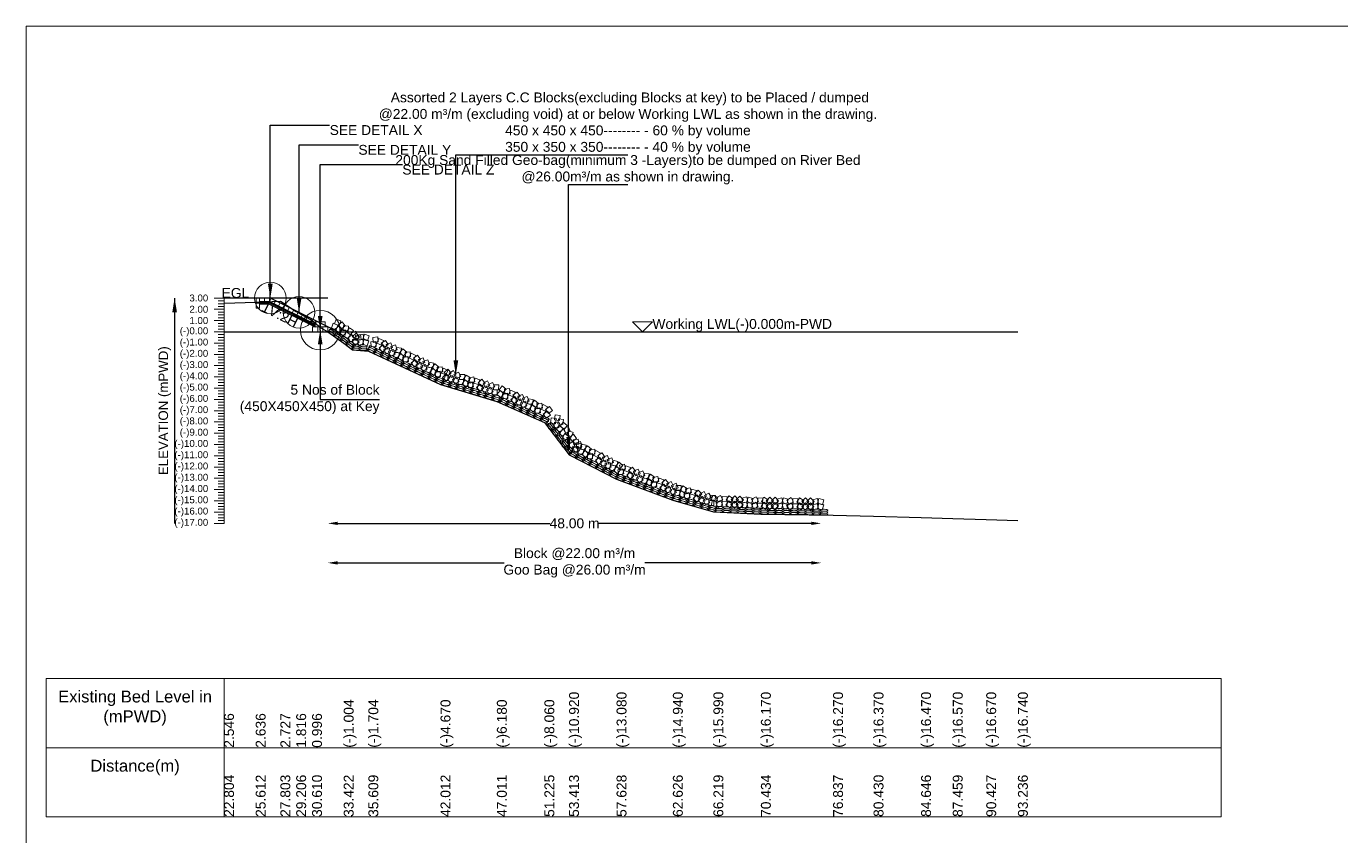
# Model space of a CAD drawing. Header units: inches. Extents: x 66615 to 414904, y -29123 to 90068.
# Drawn here: x 249561 to 256213, y 28355 to 32455 of the extents above; entities that cross this region are included whole.
import ezdxf

# ---------------------------------------------------------------- set-up
doc = ezdxf.new("R2010")
doc.units = ezdxf.units.IN
doc.header["$LTSCALE"] = 7
doc.header["$MEASUREMENT"] = 0
doc.header["$PDMODE"] = 3
for name, color, linetype, lineweight in [('Cross section Data Border', 7, 'Continuous', 9), ('Cross Section Labels', 7, 'Continuous', 9), ('Existing_Bed_Level for Xsection', 7, 'Continuous', 25), ('Long Section Labels', 7, 'Continuous', 9)]:
    doc.layers.add(name, color=color, linetype=linetype, lineweight=lineweight)
doc.styles.get("Standard").update_dxf_attribs({"font": 'arial.ttf'})
doc.dimstyles.new('Appron Lebeling Style', dxfattribs={"dimtxt": 50, "dimasz": 50, "dimexe": 0.18, "dimexo": 0.0625, "dimgap": 0.09, "dimtad": 0, "dimtih": 1, "dimtoh": 1, "dimdec": 4, "dimzin": 0, "dimdsep": 46, "dimtxsty": 'Standard', "dimcen": 0.09, "dimse1": 1, "dimse2": 1, "dimadec": 0, "dimazin": 0, "dimtfac": 1, "dimtdec": 4, "dimtofl": 0, "dimtmove": 0, "dimatfit": 3, "dimfxl": 1, "dimtolj": 1, "dimtzin": 0, "dimarcsym": 0})
doc.dimstyles.get("Standard").update_dxf_attribs({"dimtxt": 0.18, "dimasz": 0.18, "dimexe": 0.18, "dimexo": 0.0625, "dimgap": 0.09, "dimtad": 0, "dimtih": 1, "dimtoh": 1, "dimdec": 4, "dimzin": 0, "dimdsep": 46, "dimtxsty": 'Standard', "dimcen": 0.09, "dimadec": 0, "dimazin": 0, "dimtfac": 1, "dimtdec": 4, "dimtofl": 0, "dimtmove": 0, "dimatfit": 3, "dimfxl": 1, "dimtolj": 1, "dimtzin": 0, "dimarcsym": 0})

# ---------------------------------------------------------------- blocks, each defined once
blk = doc.blocks.new('*D15')
at = {"layer": 'Cross Section Labels', "color": 0, "lineweight": -2, "transparency": 16777216}
for p, q in [((251135.6, 29940.1), (252209.7, 29940.1)), ((253530.9, 29940.1), (252456.9, 29940.1))]:
    blk.add_line(p, q, dxfattribs=at)
at = {"layer": 'Cross Section Labels', "color": 0, "transparency": 16777216}
for points in [[(251135.6, 29948.4), (251135.6, 29931.7), (251085.6, 29940.1)], [(253530.9, 29948.4), (253530.9, 29931.7), (253580.9, 29940.1)]]:
    blk.add_solid(points, dxfattribs=at)
at = {"layer": 'Defpoints', "color": 0, "transparency": 16777216}
for p in [(251085.6, 30909.1), (253580.9, 29982.6), (253580.9, 29940.1)]:
    blk.add_point(p, dxfattribs=at)
at = {"layer": 'Cross Section Labels', "color": 0, "transparency": 16777216, "insert": (252333.3, 29940.1), "char_height": 50, "attachment_point": 5}
blk.add_mtext('\\A1;48.00 m', dxfattribs=at)
blk = doc.blocks.new('*D16')
at = {"layer": 'Cross Section Labels', "color": 0, "lineweight": -2, "transparency": 16777216}
for p, q in [((251135.6, 29740.1), (251977.7, 29740.1)), ((253530.9, 29740.1), (252688.9, 29740.1))]:
    blk.add_line(p, q, dxfattribs=at)
at = {"layer": 'Cross Section Labels', "color": 0, "transparency": 16777216}
for points in [[(251135.6, 29748.4), (251135.6, 29731.7), (251085.6, 29740.1)], [(253530.9, 29748.4), (253530.9, 29731.7), (253580.9, 29740.1)]]:
    blk.add_solid(points, dxfattribs=at)
at = {"layer": 'Defpoints', "color": 0, "transparency": 16777216}
for p in [(251085.6, 30909.1), (253580.9, 29982.6), (253580.9, 29740.1)]:
    blk.add_point(p, dxfattribs=at)
at = {"layer": 'Cross Section Labels', "color": 0, "transparency": 16777216, "insert": (252333.3, 29740.1), "char_height": 50, "attachment_point": 5}
blk.add_mtext('\\A1;Block @22.00 m³/m ^JGoo Bag @26.00 m³/m ', dxfattribs=at)

msp = doc.modelspace()

# ---------------------------------------------------------------- linework, layer by layer
at = {"layer": 'Cross section Data Border'}
msp.add_lwpolyline([(249660.9187, 29154.87399), (255603.12733, 29154.87399), (255603.12733, 28454.87399), (249660.9187, 28454.87399)], close=True, dxfattribs=at)
for points in [[(250560.9187, 29154.87399), (250560.9187, 28454.87399)], [(249660.9187, 28804.87399), (255603.12733, 28804.87399)]]:
    msp.add_lwpolyline(points, dxfattribs=at)
at = {"layer": 'Cross Section Labels'}
for points in [[(249560.9187, 32454.87399), (259560.9187, 32454.87399), (259560.9187, 25383.87399), (249560.9187, 25383.87399)], [(252677.21963, 30909.05399), (252727.21963, 30959.05399), (252627.21963, 30959.05399)]]:
    msp.add_lwpolyline(points, close=True, dxfattribs=at)
for centre, radius in [((250794.91963, 31080.05399), 80), ((250940.26963, 31007.37899), 80), ((251047.14463, 30917.60399), 100)]:
    msp.add_circle(centre, radius, dxfattribs=at)
at = {"layer": 'Existing_Bed_Level for Xsection'}
for points in [[(251085.61963, 31080.05399), (250560.9187, 31080.05399)], [(250560.9187, 31054.17599), (250721.03104, 31059.30599), (250845.88274, 31064.49299), (250925.87005, 31012.56599), (251005.91469, 30965.82599), (251050.95502, 30929.34599), (251086.00912, 30908.82599), (251166.14706, 30851.82599), (251210.81869, 30818.19599), (251290.83101, 30811.92599), (251655.79719, 30642.86399), (251940.72503, 30556.79399), (252180.94337, 30449.63399), (252305.68716, 30286.61399), (252545.92145, 30163.49399), (252830.79349, 30057.47399), (253035.62067, 29997.62399), (253275.87761, 29987.36399), (253640.85569, 29981.66399), (253845.63407, 29975.96399), (254085.95913, 29970.26399), (254246.25673, 29964.56399), (254415.44437, 29958.86399), (254575.58548, 29954.87399)], [(251136.91963, 30909.05399), (250798.53022, 31078.2487), (250794.91963, 31080.05399), (250790.88287, 31080.05399), (250739.58287, 31080.05399)], [(250739.58287, 31062.95399), (250790.88287, 31062.95399), (251021.49463, 30947.64811)], [(250739.58287, 31057.25399), (250789.53728, 31057.25399), (251021.49463, 30941.27532)], [(250739.58287, 31051.55399), (250788.1917, 31051.55399), (251021.49463, 30934.90252)], [(250560.9187, 30909.05399), (254575.58548, 30909.05399)]]:
    msp.add_lwpolyline(points, dxfattribs=at)
at = {"layer": 'Long Section Labels'}
for points in [[(250560.9187, 31080.05399), (250510.9187, 31080.05399)], [(250560.9187, 31065.80399), (250530.9187, 31065.80399)], [(250560.9187, 29940.05399), (250560.9187, 29997.05399), (250560.9187, 30054.05399), (250560.9187, 30111.05399), (250560.9187, 30168.05399), (250560.9187, 30225.05399), (250560.9187, 30282.05399), (250560.9187, 30339.05399), (250560.9187, 30396.05399), (250560.9187, 30453.05399), (250560.9187, 30510.05399), (250560.9187, 30567.05399), (250560.9187, 30624.05399), (250560.9187, 30681.05399), (250560.9187, 30738.05399), (250560.9187, 30795.05399), (250560.9187, 30852.05399), (250560.9187, 30909.05399), (250560.9187, 30966.05399), (250560.9187, 31023.05399), (250560.9187, 31080.05399)], [(250560.9187, 31023.05399), (250510.9187, 31023.05399)], [(250560.9187, 31051.55399), (250530.9187, 31051.55399)], [(250560.9187, 31037.30399), (250530.9187, 31037.30399)], [(250560.9187, 31008.80399), (250530.9187, 31008.80399)], [(250560.9187, 30966.05399), (250510.9187, 30966.05399)], [(250560.9187, 30994.55399), (250530.9187, 30994.55399)], [(250560.9187, 30980.30399), (250530.9187, 30980.30399)], [(250560.9187, 30951.80399), (250530.9187, 30951.80399)], [(250560.9187, 30937.55399), (250530.9187, 30937.55399)], [(250560.9187, 30909.05399), (250510.9187, 30909.05399)], [(250560.9187, 30923.30399), (250530.9187, 30923.30399)], [(250560.9187, 30894.80399), (250530.9187, 30894.80399)], [(250560.9187, 30880.55399), (250530.9187, 30880.55399)], [(250560.9187, 30866.30399), (250530.9187, 30866.30399)], [(250560.9187, 30852.05399), (250510.9187, 30852.05399)], [(250560.9187, 30837.80399), (250530.9187, 30837.80399)], [(250560.9187, 30823.55399), (250530.9187, 30823.55399)], [(250560.9187, 30809.30399), (250530.9187, 30809.30399)], [(250560.9187, 30795.05399), (250510.9187, 30795.05399)], [(250560.9187, 30738.05399), (250510.9187, 30738.05399)], [(250560.9187, 30780.80399), (250530.9187, 30780.80399)], [(250560.9187, 30766.55399), (250530.9187, 30766.55399)], [(250560.9187, 30752.30399), (250530.9187, 30752.30399)], [(250560.9187, 30681.05399), (250510.9187, 30681.05399)], [(250560.9187, 30723.80399), (250530.9187, 30723.80399)], [(250560.9187, 30709.55399), (250530.9187, 30709.55399)], [(250560.9187, 30695.30399), (250530.9187, 30695.30399)], [(250560.9187, 30666.80399), (250530.9187, 30666.80399)], [(250560.9187, 30624.05399), (250510.9187, 30624.05399)], [(250560.9187, 30652.55399), (250530.9187, 30652.55399)], [(250560.9187, 30638.30399), (250530.9187, 30638.30399)], [(250560.9187, 30609.80399), (250530.9187, 30609.80399)], [(250560.9187, 30567.05399), (250510.9187, 30567.05399)], [(250560.9187, 30595.55399), (250530.9187, 30595.55399)], [(250560.9187, 30581.30399), (250530.9187, 30581.30399)], [(250560.9187, 30552.80399), (250530.9187, 30552.80399)], [(250560.9187, 30538.55399), (250530.9187, 30538.55399)], [(250560.9187, 30510.05399), (250510.9187, 30510.05399)], [(250560.9187, 30524.30399), (250530.9187, 30524.30399)], [(250560.9187, 30495.80399), (250530.9187, 30495.80399)], [(250560.9187, 30481.55399), (250530.9187, 30481.55399)], [(250560.9187, 30467.30399), (250530.9187, 30467.30399)], [(250560.9187, 30453.05399), (250510.9187, 30453.05399)], [(250560.9187, 30438.80399), (250530.9187, 30438.80399)], [(250560.9187, 30424.55399), (250530.9187, 30424.55399)], [(250560.9187, 30410.30399), (250530.9187, 30410.30399)], [(250560.9187, 30396.05399), (250510.9187, 30396.05399)], [(250560.9187, 30339.05399), (250510.9187, 30339.05399)], [(250560.9187, 30381.80399), (250530.9187, 30381.80399)], [(250560.9187, 30367.55399), (250530.9187, 30367.55399)], [(250560.9187, 30353.30399), (250530.9187, 30353.30399)], [(250560.9187, 30282.05399), (250510.9187, 30282.05399)], [(250560.9187, 30324.80399), (250530.9187, 30324.80399)], [(250560.9187, 30310.55399), (250530.9187, 30310.55399)], [(250560.9187, 30296.30399), (250530.9187, 30296.30399)], [(250560.9187, 30267.80399), (250530.9187, 30267.80399)], [(250560.9187, 30225.05399), (250510.9187, 30225.05399)], [(250560.9187, 30253.55399), (250530.9187, 30253.55399)], [(250560.9187, 30239.30399), (250530.9187, 30239.30399)], [(250560.9187, 30210.80399), (250530.9187, 30210.80399)], [(250560.9187, 30168.05399), (250510.9187, 30168.05399)], [(250560.9187, 30196.55399), (250530.9187, 30196.55399)], [(250560.9187, 30182.30399), (250530.9187, 30182.30399)], [(250560.9187, 30153.80399), (250530.9187, 30153.80399)], [(250560.9187, 30139.55399), (250530.9187, 30139.55399)], [(250560.9187, 30111.05399), (250510.9187, 30111.05399)], [(250560.9187, 30125.30399), (250530.9187, 30125.30399)], [(250560.9187, 30096.80399), (250530.9187, 30096.80399)], [(250560.9187, 30082.55399), (250530.9187, 30082.55399)], [(250560.9187, 30068.30399), (250530.9187, 30068.30399)], [(250560.9187, 30054.05399), (250510.9187, 30054.05399)], [(250560.9187, 30039.80399), (250530.9187, 30039.80399)], [(250560.9187, 30025.55399), (250530.9187, 30025.55399)], [(250560.9187, 30011.30399), (250530.9187, 30011.30399)], [(250560.9187, 29997.05399), (250510.9187, 29997.05399)], [(250560.9187, 29940.05399), (250510.9187, 29940.05399)], [(250560.9187, 29982.80399), (250530.9187, 29982.80399)], [(250560.9187, 29968.55399), (250530.9187, 29968.55399)], [(250560.9187, 29954.30399), (250530.9187, 29954.30399)]]:
    msp.add_lwpolyline(points, dxfattribs=at)
for points in [[(250739.58287, 31080.05399), (250722.48287, 31080.05399), (250722.48287, 31054.40399), (250739.58287, 31054.40399)], [(250765.23287, 31080.05399), (250739.58287, 31080.05399), (250739.58287, 31062.95399), (250765.23287, 31062.95399)], [(250790.88287, 31080.05399), (250765.23287, 31080.05399), (250765.23287, 31062.95399), (250790.88287, 31062.95399)], [(250821.47228, 31066.77767), (250798.53022, 31078.2487), (250790.88287, 31062.95399), (250813.82493, 31051.48296)], [(250844.41434, 31055.30664), (250821.47228, 31066.77767), (250813.82493, 31051.48296), (250836.76699, 31040.01194)], [(250739.58287, 31054.40399), (250722.48287, 31054.40399), (250722.48287, 31028.75399), (250739.58287, 31028.75399)], [(250867.3564, 31043.83561), (250844.41434, 31055.30664), (250836.76699, 31040.01194), (250859.70904, 31028.54091)], [(250890.29845, 31032.36458), (250867.3564, 31043.83561), (250859.70904, 31028.54091), (250882.6511, 31017.06988)], [(250913.24051, 31020.89355), (250890.29845, 31032.36458), (250882.6511, 31017.06988), (250905.59316, 31005.59885)], [(250936.18257, 31009.42253), (250913.24051, 31020.89355), (250905.59316, 31005.59885), (250928.53522, 30994.12782)], [(250959.12462, 30997.9515), (250936.18257, 31009.42253), (250928.53522, 30994.12782), (250951.47727, 30982.65679)], [(250982.06668, 30986.48047), (250959.12462, 30997.9515), (250951.47727, 30982.65679), (250974.41933, 30971.18576)], [(251005.00874, 30975.00944), (250982.06668, 30986.48047), (250974.41933, 30971.18576), (250997.36139, 30959.71474)], [(251027.9508, 30963.53841), (251005.00874, 30975.00944), (250997.36139, 30959.71474), (251020.30344, 30948.24371)], [(251034.31963, 30934.70399), (251008.66963, 30934.70399), (251008.66963, 30909.05399), (251034.31963, 30909.05399)], [(251047.14463, 30960.35399), (251021.49463, 30960.35399), (251021.49463, 30934.70399), (251047.14463, 30934.70399)], [(251059.96963, 30934.70399), (251034.31963, 30934.70399), (251034.31963, 30909.05399), (251059.96963, 30909.05399)], [(251072.79463, 30960.35399), (251047.14463, 30960.35399), (251047.14463, 30934.70399), (251072.79463, 30934.70399)], [(251085.61963, 30934.70399), (251059.96963, 30934.70399), (251059.96963, 30909.05399), (251085.61963, 30909.05399)], [(251136.86781, 30943.34082), (251112.82836, 30952.28662), (251103.88256, 30928.24717), (251127.92201, 30919.30137)], [(251151.73485, 30964.24282), (251127.6954, 30973.18862), (251118.7496, 30949.14917), (251142.78905, 30940.20337)], [(251159.33294, 30919.20914), (251142.995, 30938.98271), (251123.22142, 30922.64477), (251139.55937, 30902.8712)], [(251174.19998, 30940.11114), (251157.86204, 30959.88471), (251138.08847, 30943.54677), (251154.42641, 30923.7732)], [(251191.03285, 30938.50901), (251165.49912, 30940.94854), (251163.0596, 30915.41481), (251188.59332, 30912.97529)], [(251176.16581, 30917.60701), (251150.63208, 30920.04654), (251148.19256, 30894.51281), (251173.72628, 30892.07329)], [(251200.9657, 30894.21035), (251180.0637, 30909.07739), (251165.19666, 30888.17539), (251186.09866, 30873.30835)], [(251215.83274, 30915.11235), (251194.93074, 30929.97939), (251180.0637, 30909.07739), (251200.9657, 30894.21035)], [(251221.45593, 30868.51684), (251211.40858, 30892.11712), (251187.8083, 30882.06978), (251197.85564, 30858.4695)], [(251236.88297, 30889.009), (251226.83563, 30912.60928), (251203.23535, 30902.56194), (251213.28269, 30878.96166)], [(251244.15396, 30857.61442), (251227.48129, 30877.10659), (251207.98912, 30860.43392), (251224.66179, 30840.94175)], [(251246.15782, 30883.18603), (251229.48515, 30902.6782), (251209.99299, 30886.00553), (251226.66566, 30866.51336)], [(251236.03861, 30874.35206), (251210.63847, 30870.7806), (251214.20993, 30845.38046), (251239.61008, 30848.95192)], [(251251.46566, 30894.84422), (251226.06552, 30891.27276), (251229.63698, 30865.87262), (251255.03712, 30869.44408)], [(251261.90819, 30871.97324), (251236.69021, 30867.28535), (251241.3781, 30842.06737), (251266.59608, 30846.75527)], [(251263.91205, 30897.54484), (251238.69408, 30892.85695), (251243.38197, 30867.63898), (251268.59994, 30872.32687)], [(251293.58414, 30862.82697), (251269.40422, 30871.38583), (251260.84536, 30847.20591), (251285.02528, 30838.64705)], [(251295.588, 30888.39858), (251271.40808, 30896.95743), (251262.84923, 30872.77751), (251287.02915, 30864.21866)], [(251338.75539, 30883.47063), (251313.20737, 30881.18564), (251315.49236, 30855.63762), (251341.04038, 30857.92261)], [(251367.42577, 30865.01939), (251344.15158, 30875.80061), (251333.37036, 30852.52642), (251356.64455, 30841.7452)], [(251391.54377, 30844.89815), (251376.76579, 30865.86321), (251355.80073, 30851.08522), (251370.57871, 30830.12016)], [(251327.97417, 30860.19644), (251302.42615, 30857.91145), (251304.71114, 30832.36343), (251330.25916, 30834.64842)], [(251356.64455, 30841.7452), (251333.37036, 30852.52642), (251322.58914, 30829.25223), (251345.86333, 30818.47101)], [(251380.76255, 30821.62396), (251365.98457, 30842.58902), (251345.01951, 30827.81103), (251359.79749, 30806.84598)], [(251393.79524, 30830.39058), (251369.71092, 30821.5663), (251378.53519, 30797.48198), (251402.61952, 30806.30625)], [(251404.57646, 30853.66476), (251380.49214, 30844.84049), (251389.31641, 30820.75616), (251413.40074, 30829.58044)], [(251425.89977, 30795.53814), (251417.05632, 30819.61543), (251392.97903, 30810.77198), (251401.82248, 30786.69469)], [(251436.68099, 30818.81232), (251427.83754, 30842.88961), (251403.76025, 30834.04616), (251412.6037, 30809.96887)], [(251447.54229, 30802.81755), (251422.26988, 30807.20253), (251417.8849, 30781.93013), (251443.1573, 30777.54514)], [(251458.32351, 30826.09173), (251433.0511, 30830.47672), (251428.66612, 30805.20431), (251453.93852, 30800.81933)], [(251474.05231, 30783.21554), (251454.36486, 30799.65715), (251437.92325, 30779.96969), (251457.6107, 30763.52808)], [(251484.83353, 30806.48973), (251465.14608, 30822.93134), (251448.70447, 30803.24388), (251468.39192, 30786.80227)], [(251501.6747, 30808.00209), (251476.12668, 30805.7171), (251478.41167, 30780.16908), (251503.95969, 30782.45407)], [(251530.34508, 30789.55085), (251507.07089, 30800.33207), (251496.28967, 30777.05788), (251519.56386, 30766.27666)], [(251490.89348, 30784.7279), (251465.34546, 30782.44291), (251467.63045, 30756.89489), (251493.17847, 30759.17988)], [(251519.56386, 30766.27666), (251496.28967, 30777.05788), (251485.50845, 30753.78369), (251508.78264, 30743.00247)], [(251543.68186, 30746.15542), (251528.90388, 30767.12048), (251507.93882, 30752.34249), (251522.7168, 30731.37744)], [(251554.46308, 30769.42961), (251539.6851, 30790.39467), (251518.72004, 30775.61668), (251533.49802, 30754.65162)], [(251556.71455, 30754.92204), (251532.63023, 30746.09776), (251541.4545, 30722.01344), (251565.53883, 30730.83771)], [(251567.49577, 30778.19622), (251543.41145, 30769.37195), (251552.23572, 30745.28763), (251576.32005, 30754.1119)], [(251588.81909, 30720.0696), (251579.97564, 30744.14689), (251555.89835, 30735.30344), (251564.7418, 30711.22615)], [(251599.60031, 30743.34378), (251590.75686, 30767.42107), (251566.67957, 30758.57762), (251575.52301, 30734.50033)], [(251610.4616, 30727.34901), (251585.18919, 30731.73399), (251580.80421, 30706.46159), (251606.07661, 30702.0766)], [(251621.24282, 30750.62319), (251595.97041, 30755.00818), (251591.58543, 30729.73578), (251616.85783, 30725.35079)], [(251647.75284, 30731.02119), (251628.06539, 30747.4628), (251611.62378, 30727.77534), (251631.31123, 30711.33373)], [(251664.59401, 30732.53355), (251639.04599, 30730.24856), (251641.33098, 30704.70054), (251666.879, 30706.98553)], [(251636.97162, 30707.747), (251617.28417, 30724.18861), (251600.84256, 30704.50116), (251620.53001, 30688.05954)], [(251653.81279, 30709.25936), (251628.26477, 30706.97437), (251630.54976, 30681.42635), (251656.09778, 30683.71134)], [(251682.48317, 30690.80812), (251659.20898, 30701.58934), (251648.42776, 30678.31515), (251671.70195, 30667.53393)], [(251693.26439, 30714.08231), (251669.9902, 30724.86353), (251659.20898, 30701.58934), (251682.48317, 30690.80812)], [(251702.20645, 30677.52432), (251684.63934, 30696.21441), (251665.94926, 30678.6473), (251683.51636, 30659.95722)], [(251709.62368, 30702.07849), (251692.05658, 30720.76857), (251673.36649, 30703.20147), (251690.9336, 30684.51138)], [(251713.88371, 30688.0289), (251691.27169, 30675.92027), (251703.38033, 30653.30825), (251725.99235, 30665.41688)], [(251721.30095, 30712.58307), (251698.68893, 30700.47443), (251710.79756, 30677.86241), (251733.40958, 30689.97105)], [(251750.55069, 30658.01347), (251738.42405, 30680.61584), (251715.82168, 30668.4892), (251727.94832, 30645.88683)], [(251757.96793, 30682.56764), (251745.84129, 30705.17001), (251723.23892, 30693.04337), (251735.36556, 30670.441)], [(251770.96118, 30668.25066), (251745.32379, 30669.05493), (251744.51952, 30643.41754), (251770.15691, 30642.61327)], [(251778.37842, 30692.80483), (251752.74103, 30693.6091), (251751.93676, 30667.97171), (251777.57415, 30667.16744)], [(251799.95403, 30652.55242), (251778.15896, 30666.07638), (251764.635, 30644.28131), (251786.43007, 30630.75735)], [(251807.37127, 30677.10659), (251785.5762, 30690.63055), (251772.05224, 30668.83548), (251793.84731, 30655.31152)], [(251823.83494, 30680.96143), (251798.85829, 30675.12282), (251804.6969, 30650.14616), (251829.67355, 30655.98478)], [(251854.80579, 30666.70503), (251830.25162, 30674.12226), (251822.83439, 30649.5681), (251847.38855, 30642.15086)], [(251881.50285, 30650.15784), (251863.93574, 30668.84792), (251845.24566, 30651.28081), (251862.81277, 30632.59073)], [(251816.4177, 30656.40726), (251791.44105, 30650.56865), (251797.27967, 30625.592), (251822.25632, 30631.43061)], [(251847.38855, 30642.15086), (251822.83439, 30649.5681), (251815.41715, 30625.01393), (251839.97132, 30617.59669)], [(251874.08561, 30625.60367), (251856.51851, 30644.29375), (251837.82842, 30626.72664), (251855.39553, 30608.03656)], [(251885.76288, 30636.10825), (251863.15086, 30623.99961), (251875.25949, 30601.38759), (251897.87151, 30613.49623)], [(251893.18011, 30660.66242), (251870.56809, 30648.55378), (251882.67673, 30625.94176), (251905.28875, 30638.0504)], [(251922.42986, 30606.09282), (251910.30322, 30628.69519), (251887.70085, 30616.56855), (251899.82749, 30593.96618)], [(251929.84709, 30630.64699), (251917.72045, 30653.24936), (251895.11808, 30641.12272), (251907.24472, 30618.52035)], [(251942.84035, 30616.33001), (251917.20296, 30617.13428), (251916.39869, 30591.49689), (251942.03608, 30590.69262)], [(251950.25758, 30640.88417), (251924.6202, 30641.68844), (251923.81593, 30616.05106), (251949.45331, 30615.24679)], [(251977.10506, 30596.36623), (251957.18617, 30612.52669), (251941.02571, 30592.6078), (251960.9446, 30576.44734)], [(251987.55477, 30619.79114), (251967.63588, 30635.95159), (251951.47542, 30616.0327), (251971.39432, 30599.87224)], [(252004.37277, 30621.54244), (251978.85977, 30618.89498), (251981.50723, 30593.38197), (252007.02023, 30596.02943)], [(252033.30221, 30603.50009), (252009.87731, 30613.9498), (251999.42759, 30590.5249), (252022.8525, 30580.07519)], [(252057.70344, 30583.72327), (252042.62931, 30604.47642), (252021.87616, 30589.40229), (252036.9503, 30568.64914)], [(251993.92306, 30598.11753), (251968.41005, 30595.47008), (251971.05751, 30569.95707), (251996.57052, 30572.60453)], [(252022.8525, 30580.07519), (251999.42759, 30590.5249), (251988.97788, 30567.1), (252012.40278, 30556.65028)], [(252047.25373, 30560.29837), (252032.1796, 30581.05152), (252011.42645, 30565.97738), (252026.50058, 30545.22424)], [(252060.16065, 30569.24913), (252036.20403, 30560.08382), (252045.36934, 30536.1272), (252069.32596, 30545.29251)], [(252070.61036, 30592.67403), (252046.65374, 30583.50872), (252055.81905, 30559.5521), (252079.77567, 30568.71741)], [(252092.75674, 30534.85599), (252083.57236, 30558.8053), (252059.62305, 30549.62092), (252068.80743, 30525.67161)], [(252103.20645, 30558.28089), (252094.02207, 30582.2302), (252070.07276, 30573.04582), (252079.25714, 30549.09651)], [(252114.29373, 30542.44192), (252088.96162, 30546.46767), (252084.93586, 30521.13556), (252110.26797, 30517.10981)], [(252124.74344, 30565.86682), (252099.41133, 30569.89258), (252095.38558, 30544.56047), (252120.71769, 30540.53471)], [(252141.07937, 30523.21825), (252121.16048, 30539.3787), (252105.00002, 30519.45981), (252124.91892, 30503.29936)], [(252151.52908, 30546.64315), (252131.61019, 30562.8036), (252115.44974, 30542.88471), (252135.36863, 30526.72426)], [(252168.34708, 30548.39445), (252142.83408, 30545.74699), (252145.48154, 30520.23399), (252170.99454, 30522.88145)], [(252197.27652, 30530.3521), (252173.85162, 30540.80181), (252163.40191, 30517.37691), (252186.82681, 30506.9272)], [(252157.89737, 30524.96955), (252132.38437, 30522.32209), (252135.03183, 30496.80909), (252160.54483, 30499.45654)], [(252186.82681, 30506.9272), (252163.40191, 30517.37691), (252152.95219, 30493.95201), (252176.3771, 30483.5023)], [(252211.22804, 30487.15039), (252196.15391, 30507.90353), (252175.40076, 30492.8294), (252190.4749, 30472.07626)], [(252221.67775, 30510.57529), (252206.60362, 30531.32843), (252185.85048, 30516.2543), (252200.92461, 30495.50116)], [(252241.08551, 30469.82391), (252215.66079, 30473.21602), (252212.26868, 30447.79131), (252237.6934, 30444.3992)], [(252261.45587, 30485.41143), (252236.03116, 30488.80354), (252232.63905, 30463.37883), (252258.06376, 30459.98672)], [(252273.66275, 30439.62513), (252277.03461, 30465.05253), (252251.60721, 30468.4244), (252248.23534, 30442.99699)], [(252253.29238, 30424.03761), (252256.66425, 30449.46502), (252231.23684, 30452.83688), (252227.86498, 30427.40947)], [(252275.83693, 30420.41384), (252255.50517, 30436.05168), (252239.86733, 30415.71992), (252260.19909, 30400.08208)], [(252290.18562, 30390.72992), (252280.40623, 30414.44249), (252256.69366, 30404.6631), (252266.47305, 30380.95053)], [(252296.20729, 30436.00135), (252275.87553, 30451.63919), (252260.23769, 30431.30743), (252280.56945, 30415.66959)], [(252310.55599, 30406.31743), (252300.7766, 30430.03001), (252277.06403, 30420.25062), (252286.84342, 30396.53805)], [(252326.1676, 30399.82205), (252302.48913, 30409.68373), (252292.62745, 30386.00526), (252316.30592, 30376.14359)], [(252305.79723, 30384.23454), (252282.11876, 30394.09622), (252272.25709, 30370.41775), (252295.93555, 30360.55607)], [(252322.59362, 30354.56435), (252307.0061, 30374.93472), (252286.63573, 30359.3472), (252302.22325, 30338.97683)], [(252334.58332, 30325.53351), (252331.25409, 30350.96654), (252305.82106, 30347.63731), (252309.15029, 30322.20428)], [(252342.96398, 30370.15187), (252327.37647, 30390.52223), (252307.0061, 30374.93472), (252322.59362, 30354.56435)], [(252354.95368, 30341.12103), (252351.62445, 30366.55405), (252326.19143, 30363.22482), (252329.52066, 30337.7918)], [(252370.82401, 30329.13843), (252362.94556, 30353.54852), (252338.53547, 30345.67007), (252346.41392, 30321.25998)], [(252370.56848, 30342.81886), (252345.14377, 30346.21097), (252341.75166, 30320.78626), (252367.17637, 30317.39415)], [(252392.73902, 30335.55096), (252367.6611, 30340.93802), (252362.27404, 30315.8601), (252387.35196, 30310.47304)], [(252350.19812, 30327.23134), (252324.7734, 30330.62345), (252321.38129, 30305.19874), (252346.80601, 30301.80663)], [(252359.12529, 30306.31164), (252351.24683, 30330.72173), (252326.83674, 30322.84328), (252334.7152, 30298.43319)], [(252381.0403, 30312.72417), (252355.96238, 30318.11123), (252350.57532, 30293.03331), (252375.65324, 30287.64625)], [(252406.7494, 30292.08289), (252387.73172, 30309.29482), (252370.51979, 30290.27714), (252389.53748, 30273.06521)], [(252418.44812, 30314.90969), (252399.43044, 30332.12161), (252382.21852, 30313.10393), (252401.2362, 30295.892)], [(252423.63741, 30292.92398), (252398.0187, 30291.65731), (252399.28537, 30266.03861), (252424.90407, 30267.30527)], [(252435.33613, 30315.75077), (252409.71743, 30314.4841), (252410.98409, 30288.8654), (252436.6028, 30290.13206)], [(252451.55093, 30273.3466), (252428.72414, 30285.04533), (252417.02542, 30262.21854), (252439.85221, 30250.51981)], [(252463.24966, 30296.17339), (252440.42287, 30307.87212), (252428.72414, 30285.04533), (252451.55093, 30273.3466)], [(252474.84925, 30252.28168), (252460.91713, 30273.81813), (252439.38069, 30259.88601), (252453.3128, 30238.34956)], [(252486.54797, 30275.10847), (252472.61586, 30296.64492), (252451.07941, 30282.7128), (252465.01153, 30261.17635)], [(252499.91916, 30283.3496), (252475.5028, 30275.49059), (252483.36181, 30251.07423), (252507.77817, 30258.93324)], [(252530.61154, 30247.24737), (252522.73309, 30271.65746), (252498.323, 30263.77901), (252506.20145, 30239.36892)], [(252488.22043, 30260.52281), (252463.80408, 30252.6638), (252471.66309, 30228.24744), (252496.07944, 30236.10645)], [(252518.91282, 30224.42058), (252511.03437, 30248.83067), (252486.62428, 30240.95222), (252494.50273, 30216.54213)], [(252540.82783, 30230.83311), (252515.74991, 30236.22017), (252510.36285, 30211.14225), (252535.44077, 30205.75519)], [(252552.52655, 30253.6599), (252527.44863, 30259.04696), (252522.06157, 30233.96904), (252547.13949, 30228.58198)], [(252566.53693, 30210.19183), (252547.51925, 30227.40376), (252530.30733, 30208.38607), (252549.32501, 30191.17415)], [(252578.23566, 30233.01862), (252559.21798, 30250.23055), (252542.00605, 30231.21286), (252561.02373, 30214.00094)], [(252577.60304, 30215.09572), (252552.30868, 30210.83925), (252556.56514, 30185.54488), (252581.85951, 30189.80135)], [(252586.54963, 30239.13487), (252561.25526, 30234.87841), (252565.51173, 30209.58404), (252590.80609, 30213.84051)], [(252607.61612, 30198.92), (252583.57696, 30207.86659), (252574.63038, 30183.82743), (252598.66954, 30174.88084)], [(252616.56271, 30222.95916), (252592.52355, 30231.90574), (252583.57696, 30207.86659), (252607.61612, 30198.92)], [(252633.21982, 30180.72678), (252616.86276, 30200.48454), (252597.105, 30184.12748), (252613.46206, 30164.36972)], [(252642.1664, 30204.76594), (252625.80934, 30224.5237), (252606.05158, 30208.16664), (252622.40865, 30188.40888)], [(252654.48111, 30214.51544), (252631.15242, 30203.85266), (252641.81519, 30180.52397), (252665.14388, 30191.18675)], [(252689.18808, 30182.2537), (252678.50673, 30205.57389), (252655.18654, 30194.89254), (252665.86789, 30171.57235)], [(252645.53452, 30190.47628), (252622.20584, 30179.81351), (252632.86861, 30156.48482), (252656.1973, 30167.14759)], [(252680.2415, 30158.21454), (252669.56015, 30181.53473), (252646.23996, 30170.85339), (252656.9213, 30147.53319)], [(252701.25533, 30167.14801), (252675.71926, 30169.56283), (252673.30444, 30144.02675), (252698.84051, 30141.61193)], [(252710.20192, 30191.18717), (252684.66584, 30193.60199), (252682.25102, 30168.06591), (252707.78709, 30165.65109)], [(252729.20366, 30149.65769), (252708.30215, 30164.52542), (252693.43442, 30143.6239), (252714.33594, 30128.75618)], [(252738.15025, 30173.69685), (252717.24873, 30188.56457), (252702.38101, 30167.66306), (252723.28252, 30152.79534)], [(252745.87715, 30152.46963), (252720.58278, 30148.21316), (252724.83925, 30122.9188), (252750.13362, 30127.17526)], [(252754.82374, 30176.50879), (252729.52937, 30172.25232), (252733.78583, 30146.95795), (252759.0802, 30151.21442)], [(252775.89023, 30136.29392), (252751.85107, 30145.2405), (252742.90449, 30121.20134), (252766.94365, 30112.25476)], [(252784.83681, 30160.33307), (252760.79766, 30169.27966), (252751.85107, 30145.2405), (252775.89023, 30136.29392)], [(252801.49393, 30118.1007), (252785.13687, 30137.85846), (252765.37911, 30121.50139), (252781.73617, 30101.74363)], [(252810.44051, 30142.13986), (252794.08345, 30161.89761), (252774.32569, 30145.54055), (252790.68275, 30125.78279)], [(252822.75522, 30151.88935), (252799.42653, 30141.22658), (252810.0893, 30117.89789), (252833.41799, 30128.56066)], [(252857.46219, 30119.62761), (252846.78084, 30142.94781), (252823.46065, 30132.26646), (252834.142, 30108.94627)], [(252813.80863, 30127.85019), (252790.47994, 30117.18742), (252801.14272, 30093.85873), (252824.47141, 30104.5215)], [(252848.5156, 30095.58846), (252837.83426, 30118.90865), (252814.51407, 30108.2273), (252825.19541, 30084.90711)], [(252866.04449, 30107.18665), (252840.40085, 30107.75817), (252839.82933, 30082.11454), (252865.47297, 30081.54302)], [(252873.23853, 30131.80714), (252847.5949, 30132.37866), (252847.02338, 30106.73503), (252872.66701, 30106.16351)], [(252895.17864, 30091.75224), (252873.26171, 30105.0778), (252859.93615, 30083.16087), (252881.85308, 30069.83531)], [(252902.37269, 30116.37272), (252880.45575, 30129.69828), (252867.13019, 30107.78135), (252889.04713, 30094.45579)], [(252911.60664, 30095.75637), (252886.68402, 30089.69127), (252892.74911, 30064.76865), (252917.67174, 30070.83374)], [(252918.80069, 30120.37685), (252893.87806, 30114.31176), (252899.94316, 30089.38913), (252924.86578, 30095.45423)], [(252942.70563, 30081.78168), (252918.08514, 30088.97573), (252910.8911, 30064.35524), (252935.51158, 30057.1612)], [(252949.89967, 30106.40217), (252925.27919, 30113.59621), (252918.08514, 30088.97573), (252942.70563, 30081.78168)], [(252969.55179, 30065.47751), (252951.81575, 30084.00736), (252933.2859, 30066.27132), (252951.02194, 30047.74147)], [(252976.74584, 30090.098), (252959.0098, 30108.62785), (252940.47994, 30090.89181), (252958.21599, 30072.36196)], [(252981.13322, 30076.08766), (252958.63204, 30063.77426), (252970.94544, 30041.27309), (252993.44661, 30053.58648)], [(252988.32726, 30100.70814), (252965.82609, 30088.39475), (252978.13948, 30065.89357), (253000.64066, 30078.20697)], [(253018.07115, 30046.4063), (253005.73984, 30068.89766), (252983.24848, 30056.56635), (252995.57979, 30034.07499)], [(253025.26519, 30071.02679), (253012.93388, 30093.51815), (252990.44252, 30081.18684), (253002.77383, 30058.69548)], [(253045.58192, 30081.44882), (253019.93829, 30082.02034), (253019.36677, 30056.37671), (253045.0104, 30055.80519)], [(253057.21738, 30073.38204), (253032.74873, 30081.07669), (253025.05408, 30056.60804), (253049.52273, 30048.91339)], [(253072.2102, 30081.20045), (253049.46259, 30069.3485), (253061.31454, 30046.60089), (253084.06215, 30058.45284)], [(253105.74952, 30075.07244), (253080.12288, 30076.16681), (253079.02851, 30050.54017), (253104.65515, 30049.4458)], [(253135.7169, 30065.66507), (253114.06252, 30079.41318), (253100.31442, 30057.7588), (253121.96879, 30044.01069)], [(253144.42335, 30078.73803), (253125.52184, 30061.39862), (253142.86125, 30042.4971), (253161.76277, 30059.83652)], [(253187.39002, 30058.75658), (253170.03556, 30077.64428), (253151.14786, 30060.28982), (253168.50233, 30041.40212)], [(253204.62306, 30073.73692), (253179.5875, 30068.15631), (253185.16811, 30043.12075), (253210.20367, 30048.70136)], [(253236.60388, 30065.72147), (253212.13523, 30073.41612), (253204.44058, 30048.94747), (253228.90923, 30041.25282)], [(253251.5967, 30073.53988), (253228.84909, 30061.68793), (253240.70105, 30038.94032), (253263.44866, 30050.79227)], [(253285.13602, 30067.41187), (253259.50938, 30068.50624), (253258.41501, 30042.87959), (253284.04166, 30041.78523)], [(253313.17758, 30059.04004), (253291.15913, 30072.19717), (253278.002, 30050.17871), (253300.02046, 30037.02158)], [(253321.52711, 30072.3438), (253303.1017, 30054.49928), (253320.94622, 30036.07388), (253339.37163, 30053.9184)], [(253365.01873, 30053.5323), (253347.15954, 30071.94349), (253328.74835, 30054.08431), (253346.60753, 30035.67312)], [(253381.8401, 30068.97346), (253356.96471, 30062.71746), (253363.22072, 30037.84207), (253388.0961, 30044.09807)], [(253414.0261, 30061.82631), (253389.3582, 30068.85605), (253382.32846, 30044.18815), (253406.99636, 30037.15841)], [(253428.80187, 30070.04755), (253406.3833, 30057.58441), (253418.84643, 30035.16583), (253441.26501, 30047.62897)], [(253492.70569, 30056.23628), (253470.68724, 30069.39341), (253457.53011, 30047.37496), (253479.54856, 30034.21783)], [(253501.05521, 30069.54005), (253482.62981, 30051.69553), (253500.47433, 30033.27012), (253518.89973, 30051.11464)], [(253544.54683, 30050.72854), (253526.68765, 30069.13973), (253508.27646, 30051.28055), (253526.13564, 30032.86936)], [(253038.38787, 30056.82834), (253012.74424, 30057.39986), (253012.17272, 30031.75623), (253037.81635, 30031.18471)], [(253056.12301, 30047.7554), (253031.65436, 30055.45005), (253023.95971, 30030.98139), (253048.42836, 30023.28674)], [(253071.11583, 30055.57381), (253048.36822, 30043.72186), (253060.22018, 30020.97425), (253082.96778, 30032.8262)], [(253104.65515, 30049.4458), (253079.02851, 30050.54017), (253077.93414, 30024.91352), (253103.56078, 30023.81915)], [(253134.62253, 30040.03843), (253112.96816, 30053.78653), (253099.22005, 30032.13216), (253120.87442, 30018.38405)], [(253143.32898, 30053.11139), (253124.42747, 30035.77197), (253141.76688, 30016.87046), (253160.6684, 30034.20988)], [(253186.29566, 30033.12994), (253168.9412, 30052.01764), (253150.0535, 30034.66318), (253167.40796, 30015.77548)], [(253203.5287, 30048.11028), (253178.49314, 30042.52967), (253184.07374, 30017.49411), (253209.10931, 30023.07471)], [(253235.50951, 30040.09482), (253211.04086, 30047.78947), (253203.34621, 30023.32082), (253227.81486, 30015.62617)], [(253250.50234, 30047.91324), (253227.75473, 30036.06128), (253239.60668, 30013.31367), (253262.35429, 30025.16563)], [(253284.04166, 30041.78523), (253258.41501, 30042.87959), (253257.32065, 30017.25295), (253282.94729, 30016.15858)], [(253312.77705, 30033.39317), (253290.75859, 30046.5503), (253277.60146, 30024.53184), (253299.61992, 30011.37471)], [(253321.12657, 30046.69693), (253302.70116, 30028.85241), (253320.54568, 30010.42701), (253338.97109, 30028.27153)], [(253364.61819, 30027.88543), (253346.759, 30046.29662), (253328.34781, 30028.43743), (253346.207, 30010.02624)], [(253381.43957, 30043.32659), (253356.56418, 30037.07059), (253362.82018, 30012.1952), (253387.69557, 30018.4512)], [(253413.62556, 30036.17944), (253388.95766, 30043.20918), (253381.92793, 30018.54128), (253406.59583, 30011.51154)], [(253428.40134, 30044.40068), (253405.98276, 30031.93754), (253418.4459, 30009.51896), (253440.86448, 30021.9821)], [(253462.09419, 30039.18245), (253436.44732, 30039.58299), (253436.04679, 30013.93612), (253461.69366, 30013.53558)], [(253462.49473, 30064.82932), (253436.84786, 30065.22986), (253436.44732, 30039.58299), (253462.09419, 30039.18245)], [(253492.30516, 30030.58941), (253470.2867, 30043.74654), (253457.12957, 30021.72808), (253479.14803, 30008.57095)], [(253500.65468, 30043.89317), (253482.22927, 30026.04865), (253500.07379, 30007.62325), (253518.4992, 30025.46777)], [(253544.1463, 30025.08167), (253526.28711, 30043.49286), (253507.87592, 30025.63368), (253525.73511, 30007.22248)], [(253560.96767, 30040.52283), (253536.09229, 30034.26683), (253542.34829, 30009.39144), (253567.22367, 30015.64744)], [(253561.36821, 30066.1697), (253536.49282, 30059.9137), (253542.74882, 30035.03831), (253567.62421, 30041.29432)], [(253593.15367, 30033.37568), (253568.48577, 30040.40542), (253561.45603, 30015.73752), (253586.12393, 30008.70778)], [(253593.55421, 30059.02255), (253568.88631, 30066.05229), (253561.85657, 30041.38439), (253586.52447, 30034.35465)]]:
    msp.add_lwpolyline(points, close=True, dxfattribs=at)
for centre, major_axis in [((251103.90776, 30902.04073), (15.45819, -10.995)), ((251109.52419, 30909.93705), (15.45819, -10.995)), ((251115.14063, 30917.83336), (15.45819, -10.995)), ((251134.82414, 30880.05073), (15.45819, -10.995)), ((251140.44058, 30887.94704), (15.45819, -10.995)), ((251146.05701, 30895.84335), (15.45819, -10.995)), ((251165.74052, 30858.06072), (15.45819, -10.995)), ((251171.35696, 30865.95704), (15.45819, -10.995)), ((251176.97339, 30873.85335), (15.45819, -10.995)), ((251196.21951, 30835.25112), (15.15509, -11.40916)), ((251202.04751, 30842.99261), (15.15509, -11.40916)), ((251207.87551, 30850.73409), (15.15509, -11.40916)), ((251227.16624, 30821.77481), (18.91162, -1.48197)), ((251227.92325, 30831.43519), (18.91162, -1.48197)), ((251228.68027, 30841.09557), (18.91162, -1.48197)), ((251264.98948, 30818.81086), (18.91162, -1.48197)), ((251265.7465, 30828.47125), (18.91162, -1.48197)), ((251266.50351, 30838.13163), (18.91162, -1.48197)), ((251303.42821, 30811.43021), (17.21255, -7.97331)), ((251307.50112, 30820.22268), (17.21255, -7.97331)), ((251311.57402, 30829.01515), (17.21255, -7.97331)), ((251337.85332, 30795.48359), (17.21255, -7.97331)), ((251341.92623, 30804.27606), (17.21255, -7.97331)), ((251345.99913, 30813.06853), (17.21255, -7.97331)), ((251376.35133, 30788.32944), (17.21255, -7.97331)), ((251380.42424, 30797.12191), (17.21255, -7.97331)), ((251372.27843, 30779.53697), (17.21255, -7.97331)), ((251406.70354, 30763.59034), (17.21255, -7.97331)), ((251410.77644, 30772.38281), (17.21255, -7.97331)), ((251414.84935, 30781.17529), (17.21255, -7.97331)), ((251441.12865, 30747.64372), (17.21255, -7.97331)), ((251445.20155, 30756.43619), (17.21255, -7.97331)), ((251449.27446, 30765.22866), (17.21255, -7.97331)), ((251475.55376, 30731.6971), (17.21255, -7.97331)), ((251479.62666, 30740.48957), (17.21255, -7.97331)), ((251483.69957, 30749.28204), (17.21255, -7.97331)), ((251514.05177, 30724.54295), (17.21255, -7.97331)), ((251518.12468, 30733.33542), (17.21255, -7.97331)), ((251509.97887, 30715.75048), (17.21255, -7.97331)), ((251544.40397, 30699.80386), (17.21255, -7.97331)), ((251548.47688, 30708.59633), (17.21255, -7.97331)), ((251552.54979, 30717.3888), (17.21255, -7.97331)), ((251578.82908, 30683.85723), (17.21255, -7.97331)), ((251582.90199, 30692.6497), (17.21255, -7.97331)), ((251586.97489, 30701.44217), (17.21255, -7.97331)), ((251613.25419, 30667.91061), (17.21255, -7.97331)), ((251617.3271, 30676.70308), (17.21255, -7.97331)), ((251621.4, 30685.49555), (17.21255, -7.97331)), ((251651.75221, 30660.75646), (17.21255, -7.97331)), ((251655.82511, 30669.54893), (17.21255, -7.97331)), ((251688.40791, 30658.3192), (18.15917, -5.48546)), ((251647.6793, 30651.96399), (17.21255, -7.97331)), ((251682.80378, 30639.76717), (18.15917, -5.48546)), ((251685.60585, 30649.04319), (18.15917, -5.48546)), ((251719.12212, 30628.79625), (18.15917, -5.48546)), ((251721.92419, 30638.07227), (18.15917, -5.48546)), ((251724.72625, 30647.34829), (18.15917, -5.48546)), ((251755.44046, 30617.82533), (18.15917, -5.48546)), ((251758.24253, 30627.10135), (18.15917, -5.48546)), ((251761.04459, 30636.37737), (18.15917, -5.48546)), ((251791.7588, 30606.85442), (18.15917, -5.48546)), ((251794.56087, 30616.13044), (18.15917, -5.48546)), ((251797.36294, 30625.40645), (18.15917, -5.48546)), ((251828.07714, 30595.8835), (18.15917, -5.48546)), ((251830.87921, 30605.15952), (18.15917, -5.48546)), ((251833.68128, 30614.43554), (18.15917, -5.48546)), ((251867.19755, 30594.1886), (18.15917, -5.48546)), ((251869.99962, 30603.46462), (18.15917, -5.48546)), ((251906.31796, 30592.4937), (18.15917, -5.48546)), ((251864.39548, 30584.91258), (18.15917, -5.48546)), ((251900.71382, 30573.94167), (18.15917, -5.48546)), ((251903.51589, 30583.21768), (18.15917, -5.48546)), ((251937.03216, 30562.97075), (18.15917, -5.48546)), ((251939.83423, 30572.24677), (18.15917, -5.48546)), ((251942.6363, 30581.52279), (18.15917, -5.48546)), ((251972.48727, 30547.93026), (17.32402, -7.72814)), ((251976.43494, 30556.77967), (17.32402, -7.72814)), ((251980.38261, 30565.62908), (17.32402, -7.72814)), ((252007.1353, 30532.47398), (17.32402, -7.72814)), ((252011.08297, 30541.32338), (17.32402, -7.72814)), ((252015.03064, 30550.17279), (17.32402, -7.72814)), ((252045.731, 30525.8671), (17.32402, -7.72814)), ((252049.67867, 30534.71651), (17.32402, -7.72814)), ((252041.78334, 30517.01769), (17.32402, -7.72814)), ((252076.43137, 30501.56141), (17.32402, -7.72814)), ((252080.37904, 30510.41081), (17.32402, -7.72814)), ((252084.32671, 30519.26022), (17.32402, -7.72814)), ((252111.0794, 30486.10512), (17.32402, -7.72814)), ((252115.02707, 30494.95453), (17.32402, -7.72814)), ((252118.97474, 30503.80394), (17.32402, -7.72814)), ((252145.72743, 30470.64884), (17.32402, -7.72814)), ((252149.6751, 30479.49824), (17.32402, -7.72814)), ((252153.62277, 30488.34765), (17.32402, -7.72814)), ((252184.32313, 30464.04196), (17.32402, -7.72814)), ((252188.2708, 30472.89137), (17.32402, -7.72814)), ((252180.37546, 30455.19255), (17.32402, -7.72814)), ((252206.15544, 30424.65857), (11.52783, -15.06502)), ((252213.85091, 30430.54719), (11.52783, -15.06502)), ((252221.54638, 30436.4358), (11.52783, -15.06502)), ((252229.2111, 30394.52853), (11.52783, -15.06502)), ((252236.90657, 30400.41715), (11.52783, -15.06502)), ((252244.60205, 30406.30577), (11.52783, -15.06502)), ((252252.26677, 30364.3985), (11.52783, -15.06502)), ((252259.96224, 30370.28711), (11.52783, -15.06502)), ((252267.65771, 30376.17573), (11.52783, -15.06502)), ((252275.32244, 30334.26846), (11.52783, -15.06502)), ((252283.01791, 30340.15708), (11.52783, -15.06502)), ((252290.71338, 30346.04569), (11.52783, -15.06502)), ((252313.76905, 30315.91566), (11.52783, -15.06502)), ((252298.37811, 30304.13842), (11.52783, -15.06502)), ((252306.07358, 30310.02704), (11.52783, -15.06502)), ((252325.32197, 30281.99539), (16.88168, -8.65186)), ((252329.74148, 30290.61884), (16.88168, -8.65186)), ((252334.161, 30299.2423), (16.88168, -8.65186)), ((252359.08533, 30264.69168), (16.88168, -8.65186)), ((252363.50484, 30273.31513), (16.88168, -8.65186)), ((252367.92436, 30281.93859), (16.88168, -8.65186)), ((252397.2682, 30256.01142), (16.88168, -8.65186)), ((252401.68772, 30264.63487), (16.88168, -8.65186)), ((252392.84869, 30247.38797), (16.88168, -8.65186)), ((252426.61205, 30230.08425), (16.88168, -8.65186)), ((252431.03156, 30238.70771), (16.88168, -8.65186)), ((252435.45108, 30247.33116), (16.88168, -8.65186)), ((252460.37541, 30212.78054), (16.88168, -8.65186)), ((252464.79492, 30221.404), (16.88168, -8.65186)), ((252469.21444, 30230.02745), (16.88168, -8.65186)), ((252494.13877, 30195.47683), (16.88168, -8.65186)), ((252498.55828, 30204.10029), (16.88168, -8.65186)), ((252502.9778, 30212.72374), (16.88168, -8.65186)), ((252536.74116, 30195.42003), (16.88168, -8.65186)), ((252527.90212, 30178.17312), (16.88168, -8.65186)), ((252532.32164, 30186.79657), (16.88168, -8.65186)), ((252561.86446, 30162.73019), (17.77829, -6.6165)), ((252565.24428, 30171.81165), (17.77829, -6.6165)), ((252568.6241, 30180.89311), (17.77829, -6.6165)), ((252597.42105, 30149.4972), (17.77829, -6.6165)), ((252600.80087, 30158.57866), (17.77829, -6.6165)), ((252604.18069, 30167.66012), (17.77829, -6.6165)), ((252632.97764, 30136.2642), (17.77829, -6.6165)), ((252636.35746, 30145.34566), (17.77829, -6.6165)), ((252639.73728, 30154.42712), (17.77829, -6.6165)), ((252671.91404, 30132.11267), (17.77829, -6.6165)), ((252675.29386, 30141.19413), (17.77829, -6.6165)), ((252710.85045, 30127.96114), (17.77829, -6.6165)), ((252668.53422, 30123.03121), (17.77829, -6.6165)), ((252704.09081, 30109.79822), (17.77829, -6.6165)), ((252707.47063, 30118.87968), (17.77829, -6.6165)), ((252739.6474, 30096.56523), (17.77829, -6.6165)), ((252743.02722, 30105.64669), (17.77829, -6.6165)), ((252746.40704, 30114.72815), (17.77829, -6.6165)), ((252775.20398, 30083.33224), (17.77829, -6.6165)), ((252778.5838, 30092.4137), (17.77829, -6.6165)), ((252781.96362, 30101.49516), (17.77829, -6.6165)), ((252810.76057, 30070.09925), (17.77829, -6.6165)), ((252814.14039, 30079.18071), (17.77829, -6.6165)), ((252817.52021, 30088.26217), (17.77829, -6.6165)), ((252849.0384, 30067.28566), (18.20822, -5.3204)), ((252851.75615, 30076.58673), (18.20822, -5.3204)), ((252888.17258, 30065.94594), (18.20822, -5.3204)), ((252846.32065, 30057.98459), (18.20822, -5.3204)), ((252882.73708, 30047.3438), (18.20822, -5.3204)), ((252885.45483, 30056.64487), (18.20822, -5.3204)), ((252919.15352, 30036.70301), (18.20822, -5.3204)), ((252921.87127, 30046.00408), (18.20822, -5.3204)), ((252924.58902, 30055.30515), (18.20822, -5.3204)), ((252955.56995, 30026.06221), (18.20822, -5.3204)), ((252958.2877, 30035.36329), (18.20822, -5.3204)), ((252961.00545, 30044.66436), (18.20822, -5.3204)), ((252991.98638, 30015.42142), (18.20822, -5.3204)), ((252994.70413, 30024.72249), (18.20822, -5.3204)), ((252997.42188, 30034.02357), (18.20822, -5.3204)), ((253028.40281, 30004.78063), (18.20822, -5.3204)), ((253031.12056, 30014.0817), (18.20822, -5.3204)), ((253033.83831, 30023.38277), (18.20822, -5.3204)), ((253064.8048, 30001.22712), (18.95233, -0.80935)), ((253065.21822, 30010.9083), (18.95233, -0.80935)), ((253065.63165, 30020.58948), (18.95233, -0.80935)), ((253102.70945, 29999.60843), (18.95233, -0.80935)), ((253103.12288, 30009.28961), (18.95233, -0.80935)), ((253103.5363, 30018.97078), (18.95233, -0.80935)), ((253140.6141, 29997.98974), (18.95233, -0.80935)), ((253141.02753, 30007.67092), (18.95233, -0.80935)), ((253141.44096, 30017.35209), (18.95233, -0.80935)), ((253178.51876, 29996.37105), (18.95233, -0.80935)), ((253178.93218, 30006.05223), (18.95233, -0.80935)), ((253179.34561, 30015.7334), (18.95233, -0.80935)), ((253216.42341, 29994.75236), (18.95233, -0.80935)), ((253216.83684, 30004.43353), (18.95233, -0.80935)), ((253217.25026, 30014.11471), (18.95233, -0.80935)), ((253254.74149, 30002.81484), (18.95233, -0.80935)), ((253255.15492, 30012.49602), (18.95233, -0.80935)), ((253292.26572, 30001.64483), (18.96729, -0.29622)), ((253292.41703, 30011.33365), (18.96729, -0.29622)), ((253330.20029, 30001.05239), (18.96729, -0.29622)), ((253330.35161, 30010.74121), (18.96729, -0.29622)), ((253368.13487, 30000.45995), (18.96729, -0.29622)), ((253368.28618, 30010.14877), (18.96729, -0.29622)), ((253406.06944, 29999.86751), (18.96729, -0.29622)), ((253406.22076, 30009.55633), (18.96729, -0.29622)), ((253444.00402, 29999.27507), (18.96729, -0.29622)), ((253444.15533, 30008.96389), (18.96729, -0.29622)), ((253481.93859, 29998.68263), (18.96729, -0.29622)), ((253482.0899, 30008.37145), (18.96729, -0.29622)), ((253519.87316, 29998.0902), (18.96729, -0.29622)), ((253520.02448, 30007.77901), (18.96729, -0.29622)), ((253557.80774, 29997.49776), (18.96729, -0.29622)), ((253557.95905, 30007.18658), (18.96729, -0.29622)), ((253595.74231, 29996.90532), (18.96729, -0.29622)), ((253595.89363, 30006.59414), (18.96729, -0.29622)), ((253254.32806, 29993.13367), (18.95233, -0.80935)), ((253292.11441, 29991.95601), (18.96729, -0.29622)), ((253330.04898, 29991.36357), (18.96729, -0.29622)), ((253367.98355, 29990.77113), (18.96729, -0.29622)), ((253405.91813, 29990.17869), (18.96729, -0.29622)), ((253443.8527, 29989.58625), (18.96729, -0.29622)), ((253481.78728, 29988.99382), (18.96729, -0.29622)), ((253519.72185, 29988.40138), (18.96729, -0.29622)), ((253557.65642, 29987.80894), (18.96729, -0.29622)), ((253595.591, 29987.2165), (18.96729, -0.29622))]:
    msp.add_ellipse(centre, major_axis=major_axis, ratio=0.255, dxfattribs=at)

# ---------------------------------------------------------------- texts
at = {"layer": 'Cross section Data Border', "char_height": 60, "width": 800, "attachment_point": 5}
for s, insert in [('Existing Bed Level in (mPWD)', (250110.9187, 29004.87399)), ('Distance(m)', (250110.9187, 28704.87399))]:
    msp.add_mtext(s, dxfattribs=dict(at, insert=insert))
at = {"layer": 'Cross Section Labels', "char_height": 50}
for s, insert, attachment_point in [(' Assorted 2 Layers C.C Blocks(excluding Blocks at key) to be Placed / dumped^J@22.00 m³/m (excluding void) at or below Working LWL as shown in the drawing.^J450 x 450 x 450-------- - 60 % by volume^J350 x 350 x 350-------- - 40 % by volume', (252603.39301, 31804.87399), 8), ('SEE DETAIL X', (251094.91963, 31954.87399), 1), ('SEE DETAIL Y', (251240.26963, 31854.87399), 1), ('200Kg Sand Filled Geo-bag(minimum 3 -Layers)to be dumped on River Bed^J@26.00m³/m as shown in drawing.', (252603.39301, 31654.87399), 8), ('SEE DETAIL Z', (251462.56963, 31754.87399), 1), ('EGL', (250688.28287, 31080.05399), 9), ('Working LWL(-)0.000m-PWD', (252727.21963, 30909.05399), 7), ('5 Nos of Block ^J(450X450X450) at Key', (251347.14463, 30567.05399), 6)]:
    msp.add_mtext(s, dxfattribs=dict(at, insert=insert, attachment_point=attachment_point))
at = {"layer": 'Cross Section Labels', "insert": (250854.84905, 31018.22532), "char_height": 50, "attachment_point": 2, "rotation": 333.434948823}
msp.add_mtext('1V:2H', dxfattribs=at)
at = {"layer": 'Long Section Labels', "char_height": 35, "attachment_point": 6}
for s, insert in [('3.00', (250480.9187, 31080.05399)), ('2.00', (250480.9187, 31023.05399)), ('(-)0.00', (250480.9187, 30909.05399)), ('1.00', (250480.9187, 30966.05399)), ('(-)1.00', (250480.9187, 30852.05399)), ('(-)2.00', (250480.9187, 30795.05399)), ('(-)3.00', (250480.9187, 30738.05399)), ('(-)4.00', (250480.9187, 30681.05399)), ('(-)5.00', (250480.9187, 30624.05399)), ('(-)6.00', (250480.9187, 30567.05399)), ('(-)7.00', (250480.9187, 30510.05399)), ('(-)8.00', (250480.9187, 30453.05399)), ('(-)9.00', (250480.9187, 30396.05399)), ('(-)10.00', (250480.9187, 30339.05399)), ('(-)11.00', (250480.9187, 30282.05399)), ('(-)12.00', (250480.9187, 30225.05399)), ('(-)13.00', (250480.9187, 30168.05399)), ('(-)14.00', (250480.9187, 30111.05399)), ('(-)15.00', (250480.9187, 30054.05399)), ('(-)16.00', (250480.9187, 29997.05399)), ('(-)17.00', (250480.9187, 29940.05399))]:
    msp.add_mtext(s, dxfattribs=dict(at, insert=insert))
at = {"layer": 'Long Section Labels', "rotation": 90}
for s, insert, char_height, attachment_point in [('ELEVATION (mPWD)', (250260.9187, 30510.05399), 48, 5), ('(-)10.920', (252305.68716, 28804.87399), 50, 1), ('(-)13.080', (252545.92145, 28804.87399), 50, 1), ('(-)14.940', (252830.79349, 28804.87399), 50, 1), ('(-)15.990', (253035.62067, 28804.87399), 50, 1), ('(-)16.170', (253275.87761, 28804.87399), 50, 1), ('(-)16.270', (253640.85569, 28804.87399), 50, 1), ('(-)16.370', (253845.63407, 28804.87399), 50, 1), ('(-)16.470', (254085.95913, 28804.87399), 50, 1), ('(-)16.570', (254246.25673, 28804.87399), 50, 1), ('(-)16.670', (254415.44437, 28804.87399), 50, 1), ('(-)16.740', (254575.58548, 28804.87399), 50, 1), ('(-)1.004', (251166.14706, 28804.87399), 50, 1), ('(-)1.704', (251290.83101, 28804.87399), 50, 1), ('(-)4.670', (251655.79719, 28804.87399), 50, 1), ('(-)6.180', (251940.72503, 28804.87399), 50, 1), ('(-)8.060', (252180.94337, 28804.87399), 50, 1), ('2.546', (250560.9187, 28804.87399), 50, 1), ('2.636', (250721.03104, 28804.87399), 50, 1), ('2.727', (250845.88274, 28804.87399), 50, 1), ('1.816', (250925.87005, 28804.87399), 50, 1), ('0.996', (251005.91469, 28804.87399), 50, 1), ('22.804', (250560.9187, 28454.87399), 50, 1), ('25.612', (250721.03104, 28454.87399), 50, 1), ('27.803', (250845.88274, 28454.87399), 50, 1), ('29.206', (250925.87005, 28454.87399), 50, 1), ('30.610', (251005.91469, 28454.87399), 50, 1), ('33.422', (251166.14706, 28454.87399), 50, 1), ('35.609', (251290.83101, 28454.87399), 50, 1), ('42.012', (251655.79719, 28454.87399), 50, 1), ('47.011', (251940.72503, 28454.87399), 50, 1), ('51.225', (252180.94337, 28454.87399), 50, 1), ('53.413', (252305.68716, 28454.87399), 50, 1), ('57.628', (252545.92145, 28454.87399), 50, 1), ('62.626', (252830.79349, 28454.87399), 50, 1), ('66.219', (253035.62067, 28454.87399), 50, 1), ('70.434', (253275.87761, 28454.87399), 50, 1), ('76.837', (253640.85569, 28454.87399), 50, 1), ('80.430', (253845.63407, 28454.87399), 50, 1), ('84.646', (254085.95913, 28454.87399), 50, 1), ('87.459', (254246.25673, 28454.87399), 50, 1), ('90.427', (254415.44437, 28454.87399), 50, 1), ('93.236', (254575.58548, 28454.87399), 50, 1)]:
    msp.add_mtext(s, dxfattribs=dict(at, insert=insert, char_height=char_height, attachment_point=attachment_point))

# ---------------------------------------------------------------- dimensions: what is measured, and where the dimension line sits
at = {"layer": 'Cross Section Labels'}
for base, text, picture, middle in [((253580.92512, 29940.05399), '48.00 m', '*D15', (252333.27238, 29940.05399)), ((253580.92512, 29740.05399), 'Block @22.00 m³/m ^JGoo Bag @26.00 m³/m ', '*D16', (252333.27238, 29740.05399))]:
    dim = msp.add_linear_dim(base=base, p1=(251085.61963, 30909.05399), p2=(253580.92512, 29982.59995), text=text, dimstyle='Appron Lebeling Style', dxfattribs=at)
    dim.commit()
    dim.dimension.update_dxf_attribs({"geometry": picture, "text_midpoint": middle})

# ---------------------------------------------------------------- leaders
at = {"layer": 'Cross Section Labels', "annotation_type": 0, "has_hookline": 1}
for points, hookline_direction, text_width in [([(250794.91963, 31080.05399), (250794.91963, 31954.87399), (251094.82963, 31954.87399)], 0, 466.13233), ([(250940.26963, 31007.37899), (250940.26963, 31854.87399), (251240.17963, 31854.87399)], 0, 466.03001), ([(251733.05164, 30692.37321), (251733.05164, 31804.87399), (252603.30301, 31804.87399)], 0, 2510.77763), ([(251047.14463, 30917.60399), (251047.14463, 31754.87399), (251462.47963, 31754.87399)], 0, 460.91405), ([(252303.39301, 30305.21976), (252303.39301, 31654.87399), (252603.30301, 31654.87399)], 0, 2345.7367), ([(251047.14463, 30917.60399), (251047.14463, 30567.05399), (251347.23463, 30567.05399)], 1, 701.90996)]:
    msp.add_leader(points, dimstyle='Standard', override={"dimasz": 72}, dxfattribs=dict(at, hookline_direction=hookline_direction, text_width=text_width))
at = {"layer": 'Long Section Labels'}
msp.add_leader([(250310.9187, 31080.05399), (250310.9187, 29940.05399)], dimstyle='Standard', override={"dimasz": 72}, dxfattribs=at)

doc.saveas('drawing.dxf')
